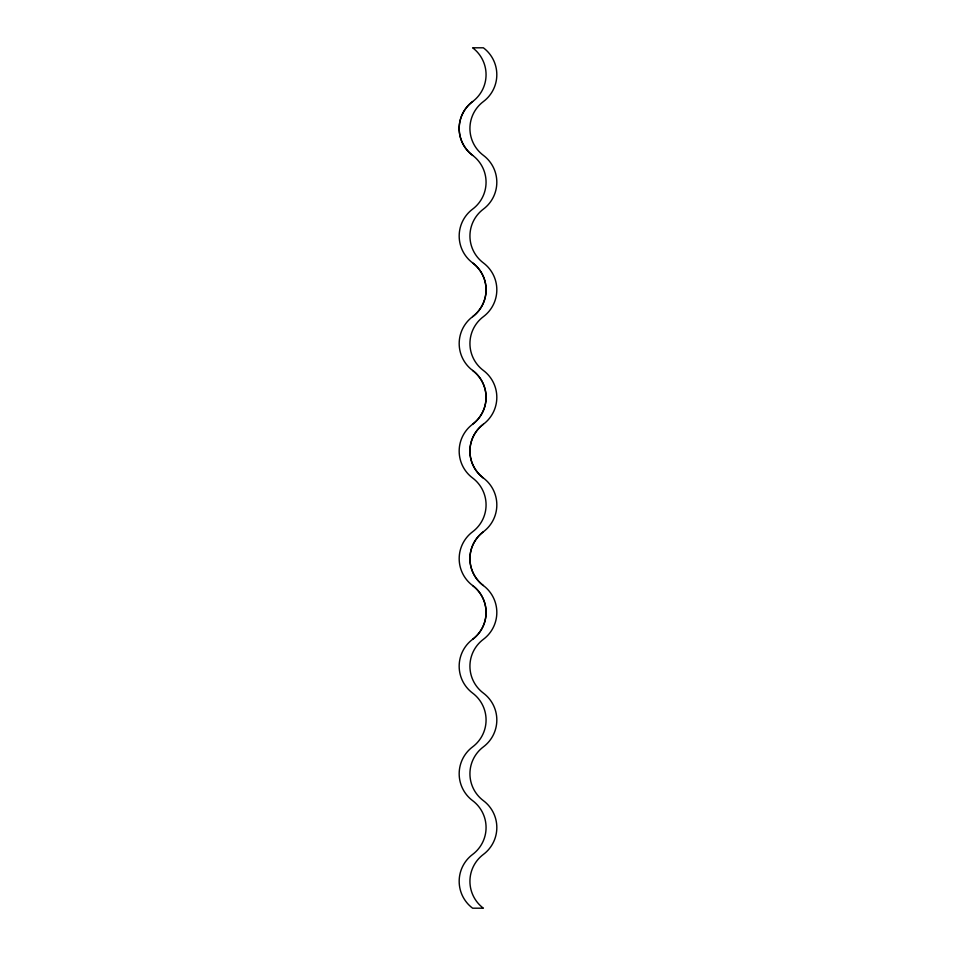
<?xml version="1.0" encoding="UTF-8"?>
<svg xmlns="http://www.w3.org/2000/svg" width="956" height="956" viewBox="0 0 956 956"><rect width="100%" height="100%" fill="white"/><g stroke="black" fill="none" stroke-linecap="round" stroke-linejoin="round"><path stroke-width="1.43" d="M483.377 478A33.603 33.603 0 0 1 483.377 531.775A33.615 33.615 0 0 0 483.377 585.55A33.603 33.603 0 0 1 483.377 639.325A33.615 33.603 0 0 0 483.377 693.1A33.603 33.603 0 0 1 483.377 746.875A33.603 33.603 0 0 0 483.377 800.65A33.603 33.603 0 0 1 483.377 854.425A33.603 33.603 0 0 0 483.377 908.2L472.623 908.2A33.603 33.603 0 0 1 472.623 854.425A33.603 33.603 0 0 0 472.623 800.65A33.603 33.603 0 0 1 472.623 746.875A33.603 33.603 0 0 0 472.623 693.1A33.615 33.603 0 0 1 472.623 639.325A33.603 33.603 0 0 0 472.623 585.55A33.615 33.615 0 0 1 472.623 531.775A33.603 33.603 0 0 0 472.623 478A33.603 33.603 0 0 1 472.623 424.225A33.615 33.615 0 0 0 472.623 370.45A33.615 33.615 0 0 1 472.623 316.675A33.603 33.603 0 0 0 472.623 262.9A33.615 33.615 0 0 1 472.623 209.125A33.615 33.615 0 0 0 472.623 155.35A33.603 33.603 0 0 1 472.623 101.575A33.615 33.615 0 0 0 472.623 47.8L483.377 47.8A33.615 33.615 0 0 1 483.377 101.575A33.603 33.603 0 0 0 483.377 155.35A33.615 33.615 0 0 1 483.377 209.125A33.615 33.615 0 0 0 483.377 262.9A33.603 33.603 0 0 1 483.377 316.675A33.615 33.615 0 0 0 483.377 370.45A33.615 33.615 0 0 1 483.377 424.225A33.603 33.603 0 0 0 483.377 478A33.603 33.603 0 0 1 483.377 424.225M472.623 155.35A33.603 33.603 0 0 1 472.623 101.575M472.623 262.9A33.603 33.603 0 0 1 472.623 316.675M483.377 585.55A33.615 33.615 0 0 1 483.377 531.775M472.623 585.55A33.603 33.603 0 0 1 472.623 639.325M472.623 370.45A33.615 33.615 0 0 1 472.623 424.225"/></g></svg>
